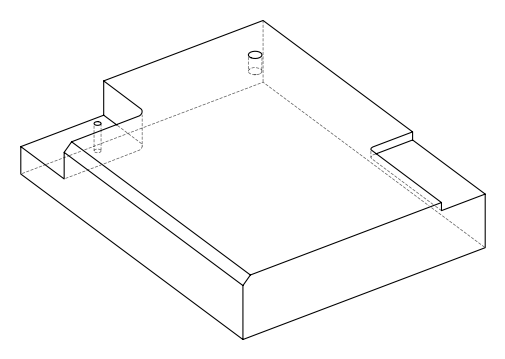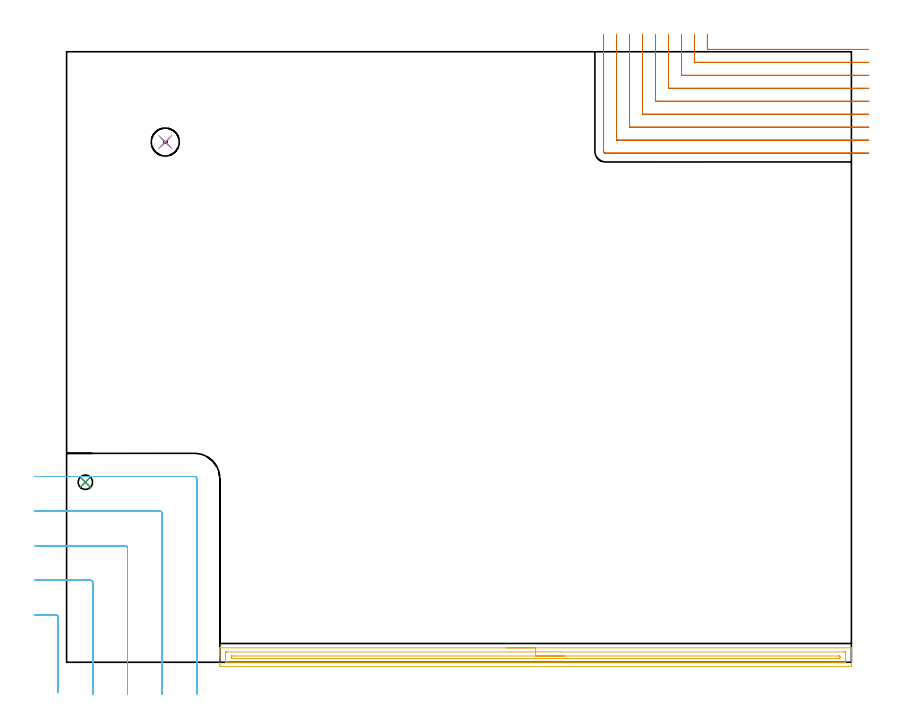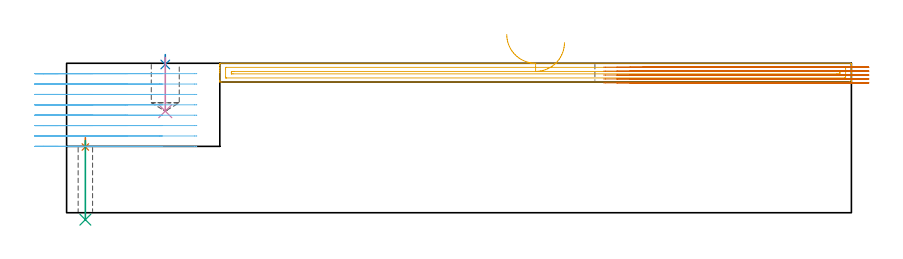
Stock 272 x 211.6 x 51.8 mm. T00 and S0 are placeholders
(PLAN: 7 operations, 5 tool changes, 23 min)
(1 SPOT_DRILL | STEP1HOLE | NXT0321_9005460120000 | 0.03 min | 3121 mm3)
(2 SPOT_DRILL_1 | STEP1POCKET | NXT0321_9005460120000 | 0.03 min | 1 mm3)
(3 DRILL_THROUGH_HOLE_INTO_CENTER | STEP1HOLE | NXT0301_021 | 0.12 min | 454 mm3)
(4 DRILL_BLIND_HOLE_INTO_CENTER | STEP1POCKET | UGT0301_492 | 0.08 min | 1080 mm3)
(5 AREA_MILL | FG_CHAMFER_SURFACE | UGT0205_001 | 5.42 min | 4745 mm3)
(6 MILL_CORNER_NOTCH_RECTANGULAR | CORNER_NOTCH_RECTANGULAR | UGT0201_008 | Follow Part, ap 4, ae 75% | 7.58 min | 107016 mm3)
(7 MILL_CORNER_NOTCH_RECTANGULAR_1 | CORNER_NOTCH_RECTANGULAR_1 | UGT0201_124 | Follow Part, ap 1.5, ae 75% | 9.74 min | 23076 mm3)
(TOOL NXT0321_9005460120000 | NC Spot Drill, 142deg, 12mm, Carbide, Uncoated | D12 PA142 FL30 Z2)
(TOOL NXT0301_021 | Carbide Drill 5mm [860.1-0500-015A1-MM 2214] | D5 PA140 FL28 Z2)
(TOOL UGT0301_492 | Carbide Drill 9.7 mm | D9.7 PA118 FL87 Z2)
(TOOL UGT0205_001 | Chamfer Mill 20 x 3 x 45 deg. | D20 FL50 Z2)
(TOOL UGT0201_008 | End Mill 16 mm | D16 FL32 Z4)
(TOOL UGT0201_124 | Carbide End Mill 6.0 | D6 FL15 Z4)
(OP 1 SPOT_DRILL)
G17 G21 G94 G90
T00 M6
G54
G17 G0 G90 X6.5 Y62.4 S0 M3
G43 Z61.8 H0
G94 G81 G98 Z22.785 F250. R26.
G80
M5
M2
(OP 2 SPOT_DRILL_1)
G17 G21 G94 G90
T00 M6
G54
G17 G0 G90 X34.2 Y180.3 S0 M3
G43 Z61.8 H0
G94 G81 G98 Z51.383 F250. R54.8
G80
M5
M2
(OP 3 DRILL_THROUGH_HOLE_INTO_CENTER)
G17 G21 G94 G90
T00 M6
G54
G17 G0 G90 X6.5 Y62.4 S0 M3
G43 Z61.8 H1
G94 G73 G98 Z-2.41 F250. Q4.235 R25.
G80
M5
M2
(OP 4 DRILL_BLIND_HOLE_INTO_CENTER)
G17 G21 G94 G90
T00 M6
G54
G17 G0 G90 X34.2 Y180.3 S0 M3
G43 Z61.8 H0
G94 G81 G98 Z35.2 F250. R53.8
G80
M5
M2
(OP 5 AREA_MILL)
G17 G21 G94 G90
T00 M6
G54
G17 G0 G90 X152.55 Y5. S1061 M3
G43 Z61.8 H0
G94 G1 X152.588 Z60.928 F250.
X152.702 Z60.063
X152.891 Z59.212
X153.153 Z58.38
X153.487 Z57.574
X153.89 Z56.8
X154.358 Z56.064
X154.89 Z55.372
X155.479 Z54.729
X156.122 Z54.139
X156.814 Z53.608
X157.55 Z53.14
X158.324 Z52.737
X159.13 Z52.403
X159.962 Z52.141
X160.814 Z51.952
X161.678 Z51.838
X162.55 Z51.8
X271.844
X271.99 Y4.997 Z51.788
X271.993 Y4.955 Z51.747
X272. Y4.596 Z51.395
Y4.153 Z50.952
Y3.531 Z50.326
Y2.33 Z49.126
Y1.753 Z48.547
Y-0.632 Z46.164
X271.998 Y-0.922 Z45.875
X271.993 Y-1.491 Z45.305
X271.971 Y-1.493 Z45.304
X271.398 Y-1.5 Z45.3
X53.702
X53.129 Y-1.493 Z45.304
X53.107 Y-1.491 Z45.305
X53.1 Y-0.922 Z45.875
Y1.75 Z48.544
Y2.33 Z49.126
Y2.64 Z49.437
Y3.22 Z50.016
Y3.531 Z50.326
Y4.153 Z50.952
Y4.596 Z51.395
X53.107 Y4.955 Z51.747
X53.11 Y4.997 Z51.788
X53.256 Y5. Z51.8
X162.55
Y3.586 Z50.386
X269.668 Y3.585 Z50.385
X269.778 Y3.584 Z50.384
X269.988 Y3.579 Z50.379
X269.991 Y3.531 Z50.331
X269.999 Y3.146 Z49.946
Y0.474 Z47.274
X269.993 Y-0.031 Z46.769
X269.99 Y-0.073 Z46.727
X269.833 Y-0.081 Z46.719
X269.723 Y-0.085 Z46.715
X269.668 Y-0.086 Z46.714
X55.431
X55.322 Y-0.084 Z46.716
X55.112 Y-0.079 Z46.721
X55.109 Y-0.031 Z46.769
X55.101 Y0.354 Z47.154
Y3.025 Z49.825
X55.107 Y3.531 Z50.331
X55.11 Y3.572 Z50.372
X55.267 Y3.581 Z50.381
X55.377 Y3.585 Z50.385
X55.432 Y3.586 Z50.386
X162.55
Y2.171 Z48.971
X267.407
X267.829 Y2.169 Z48.969
X267.969 Y2.167 Z48.967
X267.985 Y2.165 Z48.965
X267.991 Y2.124 Z48.924
X267.997 Y2.034 Z48.834
X267.999 Y1.92 Z48.72
X268. Y1.75 Z48.55
X267.998 Y1.581 Z48.381
X267.99 Y1.41 Z48.21
X267.979 Y1.335 Z48.135
X267.934 Y1.333 Z48.133
X267.829 Y1.33 Z48.13
X267.359 Y1.329 Z48.129
X266.937 Y1.328 Z48.128
X57.693 Y1.329 Z48.129
X57.271 Y1.33 Z48.13
X57.131 Y1.333 Z48.133
X57.115 Y1.335 Z48.135
X57.109 Y1.376 Z48.176
X57.103 Y1.466 Z48.266
X57.101 Y1.58 Z48.38
X57.1 Y1.75 Z48.55
X57.102 Y1.918 Z48.718
X57.11 Y2.09 Z48.89
X57.121 Y2.165 Z48.965
X57.166 Y2.167 Z48.967
X57.271 Y2.169 Z48.969
X57.741 Y2.171 Z48.971
X58.163
X162.55
X163.422 Z49.01
X164.286 Z49.123
X165.138 Z49.312
X165.97 Z49.575
X166.776 Z49.908
X167.55 Z50.311
X168.286 Z50.78
X168.978 Z51.311
X169.621 Z51.9
X170.21 Z52.544
X170.742 Z53.236
X171.21 Z53.971
X171.613 Z54.745
X171.947 Z55.551
X172.209 Z56.383
X172.398 Z57.235
X172.512 Z58.1
X172.55 Z58.971
G0 Z61.8
M5
M2
(OP 6 MILL_CORNER_NOTCH_RECTANGULAR)
G17 G21 G94 G90
T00 M6
G54
G17 G0 G90 X-2.9 Y-10.456 S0 M3
G43 Z61.8 H0
Z48.2
G94 G1 Y-7.456 F250.
Y15.604 F500.
G3 X-3.696 Y16.4 R0.8
G1 X-8.
X-11. F250.
G0 Z61.8
X9.1 Y-11.
Z48.2
G1 Y-8.
Y27.604 F500.
G3 X8.304 Y28.4 R0.8
G1 X-8.
X-11. F250.
G0 Z61.8
X21.1 Y-11.
Z48.2
G1 Y-8.
Y39.604 F500.
G3 X20.304 Y40.4 R0.8
G1 X-8.
X-11. F250.
G0 Z61.8
X33.1 Y-11.
Z48.2
G1 Y-8.
Y51.604 F500.
G3 X32.304 Y52.4 R0.8
G1 X-8.
X-11. F250.
G0 Z61.8
X45.1 Y-11.
Z48.2
G1 Y-8.
Y63.6 F500.
G3 X44.3 Y64.4 R0.8
G1 X-8.
X-11. F250.
G0 Z61.8
X-2.9 Y-10.456
Z44.6
G1 Y-7.456
Y15.604 F500.
G3 X-3.696 Y16.4 R0.8
G1 X-8.
X-11. F250.
G0 Z61.8
X9.1 Y-11.
Z44.6
G1 Y-8.
Y27.604 F500.
G3 X8.304 Y28.4 R0.8
G1 X-8.
X-11. F250.
G0 Z61.8
X21.1 Y-11.
Z44.6
G1 Y-8.
Y39.604 F500.
G3 X20.304 Y40.4 R0.8
G1 X-8.
X-11. F250.
G0 Z61.8
X33.1 Y-11.
Z44.6
G1 Y-8.
Y51.603 F500.
G3 X32.303 Y52.4 R0.8
G1 X-8.
X-11. F250.
G0 Z61.8
X45.1 Y-11.
Z44.6
G1 Y-8.
Y63.6 F500.
G3 X44.3 Y64.4 R0.8
G1 X-8.
X-11. F250.
G0 Z61.8
X-2.9 Y-10.456
Z41.
G1 Y-7.456
Y15.604 F500.
G3 X-3.696 Y16.4 R0.8
G1 X-8.
X-11. F250.
G0 Z61.8
X9.1 Y-11.
Z41.
G1 Y-8.
Y27.604 F500.
G3 X8.304 Y28.4 R0.8
G1 X-8.
X-11. F250.
G0 Z61.8
X21.1 Y-11.
Z41.
G1 Y-8.
Y39.604 F500.
G3 X20.304 Y40.4 R0.8
G1 X-8.
X-11. F250.
G0 Z61.8
X33.1 Y-11.
Z41.
G1 Y-8.
Y51.603 F500.
G3 X32.303 Y52.4 R0.8
G1 X-8.
X-11. F250.
G0 Z61.8
X45.1 Y-11.
Z41.
G1 Y-8.
Y63.6 F500.
G3 X44.3 Y64.4 R0.8
G1 X-8.
X-11. F250.
G0 Z61.8
X-2.9 Y-10.456
Z37.4
G1 Y-7.456
Y15.604 F500.
G3 X-3.696 Y16.4 R0.8
G1 X-8.
X-11. F250.
G0 Z61.8
X9.1 Y-11.
Z37.4
G1 Y-8.
Y27.604 F500.
G3 X8.304 Y28.4 R0.8
G1 X-8.
X-11. F250.
G0 Z61.8
X21.1 Y-11.
Z37.4
G1 Y-8.
Y39.604 F500.
G3 X20.304 Y40.4 R0.8
G1 X-8.
X-11. F250.
G0 Z61.8
X33.1 Y-11.
Z37.4
G1 Y-8.
Y51.603 F500.
G3 X32.303 Y52.4 R0.8
G1 X-8.
X-11. F250.
G0 Z61.8
X45.1 Y-11.
Z37.4
G1 Y-8.
Y63.6 F500.
G3 X44.3 Y64.4 R0.8
G1 X-8.
X-11. F250.
G0 Z61.8
X-2.9 Y-10.456
Z33.8
G1 Y-7.456
Y15.604 F500.
G3 X-3.696 Y16.4 R0.8
G1 X-8.
X-11. F250.
G0 Z61.8
X9.1 Y-11.
Z33.8
G1 Y-8.
Y27.604 F500.
G3 X8.304 Y28.4 R0.8
G1 X-8.
X-11. F250.
G0 Z61.8
X21.1 Y-11.
Z33.8
G1 Y-8.
Y39.604 F500.
G3 X20.304 Y40.4 R0.8
G1 X-8.
X-11. F250.
G0 Z61.8
X33.1 Y-11.
Z33.8
G1 Y-8.
Y51.603 F500.
G3 X32.303 Y52.4 R0.8
G1 X-8.
X-11. F250.
G0 Z61.8
X45.1 Y-11.
Z33.8
G1 Y-8.
Y63.6 F500.
G3 X44.3 Y64.4 R0.8
G1 X-8.
X-11. F250.
G0 Z61.8
X-2.9 Y-10.456
Z30.2
G1 Y-7.456
Y15.604 F500.
G3 X-3.696 Y16.4 R0.8
G1 X-8.
X-11. F250.
G0 Z61.8
X9.1 Y-11.
Z30.2
G1 Y-8.
Y27.604 F500.
G3 X8.304 Y28.4 R0.8
G1 X-8.
X-11. F250.
G0 Z61.8
X21.1 Y-11.
Z30.2
G1 Y-8.
Y39.604 F500.
G3 X20.304 Y40.4 R0.8
G1 X-8.
X-11. F250.
G0 Z61.8
X33.1 Y-11.
Z30.2
G1 Y-8.
Y51.603 F500.
G3 X32.303 Y52.4 R0.8
G1 X-8.
X-11. F250.
G0 Z61.8
X45.1 Y-11.
Z30.2
G1 Y-8.
Y63.6 F500.
G3 X44.3 Y64.4 R0.8
G1 X-8.
X-11. F250.
G0 Z61.8
X-2.9 Y-10.456
Z26.6
G1 Y-7.456
Y15.604 F500.
G3 X-3.696 Y16.4 R0.8
G1 X-8.
X-11. F250.
G0 Z61.8
X9.1 Y-11.
Z26.6
G1 Y-8.
Y27.604 F500.
G3 X8.304 Y28.4 R0.8
G1 X-8.
X-11. F250.
G0 Z61.8
X21.1 Y-11.
Z26.6
G1 Y-8.
Y39.604 F500.
G3 X20.304 Y40.4 R0.8
G1 X-8.
X-11. F250.
G0 Z61.8
X33.1 Y-11.
Z26.6
G1 Y-8.
Y51.603 F500.
G3 X32.303 Y52.4 R0.8
G1 X-8.
X-11. F250.
G0 Z61.8
X45.1 Y-11.
Z26.6
G1 Y-8.
Y63.6 F500.
G3 X44.3 Y64.4 R0.8
G1 X-8.
X-11. F250.
G0 Z61.8
X-2.9 Y-10.456
Z23.
G1 Y-7.456
Y15.604 F500.
G3 X-3.696 Y16.4 R0.8
G1 X-8.
X-11. F250.
G0 Z61.8
X9.1 Y-11.
Z23.
G1 Y-8.
Y27.604 F500.
G3 X8.304 Y28.4 R0.8
G1 X-8.
X-11. F250.
G0 Z61.8
X21.1 Y-11.
Z23.
G1 Y-8.
Y39.604 F500.
G3 X20.304 Y40.4 R0.8
G1 X-8.
X-11. F250.
G0 Z61.8
X33.1 Y-11.
Z23.
G1 Y-8.
Y51.603 F500.
G3 X32.303 Y52.4 R0.8
G1 X-8.
X-11. F250.
G0 Z61.8
X45.1 Y-11.
Z23.
G1 Y-8.
Y63.6 F500.
G3 X44.3 Y64.4 R0.8
G1 X-8.
X-11. F250.
G0 Z61.8
M5
M2
(OP 7 MILL_CORNER_NOTCH_RECTANGULAR_1)
G17 G21 G94 G90
T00 M6
G54
G17 G0 G90 X222.1 Y217.6 S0 M3
G43 Z61.8 H0
Z50.44
G94 G1 Y214.6 F250.
Y212.697 F500.
G3 X222.397 Y212.4 R0.3
G1 X274.891
X277.891 F250.
G0 Z61.8
X217.6 Y217.6
Z50.44
G1 Y214.6
Y208.197 F500.
G3 X217.897 Y207.9 R0.3
G1 X275.
X278. F250.
G0 Z61.8
X213.1 Y217.6
Z50.44
G1 Y214.6
Y203.697 F500.
G3 X213.397 Y203.4 R0.3
G1 X275.
X278. F250.
G0 Z61.8
X208.6 Y217.6
Z50.44
G1 Y214.6
Y199.197 F500.
G3 X208.897 Y198.9 R0.3
G1 X275.
X278. F250.
G0 Z61.8
X204.1 Y217.6
Z50.44
G1 Y214.6
Y194.697 F500.
G3 X204.397 Y194.4 R0.3
G1 X275.
X278. F250.
G0 Z61.8
X199.6 Y217.6
Z50.44
G1 Y214.6
Y190.198 F500.
G3 X199.898 Y189.9 R0.3
G1 X275.
X278. F250.
G0 Z61.8
X195.1 Y217.6
Z50.44
G1 Y214.6
Y185.698 F500.
G3 X195.398 Y185.4 R0.3
G1 X275.
X278. F250.
G0 Z61.8
X190.6 Y217.6
Z50.44
G1 Y214.6
Y181.198 F500.
G3 X190.898 Y180.9 R0.3
G1 X275.
X278. F250.
G0 Z61.8
X186.1 Y217.6
Z50.44
G1 Y214.6
Y177.1 F500.
G3 X186.8 Y176.4 R0.7
G1 X275.
X278. F250.
G0 Z61.8
X222.1 Y217.6
Z49.08
G1 Y214.6
Y212.697 F500.
G3 X222.397 Y212.4 R0.3
G1 X274.891
X277.891 F250.
G0 Z61.8
X217.6 Y217.6
Z49.08
G1 Y214.6
Y208.197 F500.
G3 X217.897 Y207.9 R0.3
G1 X275.
X278. F250.
G0 Z61.8
X213.1 Y217.6
Z49.08
G1 Y214.6
Y203.697 F500.
G3 X213.397 Y203.4 R0.3
G1 X275.
X278. F250.
G0 Z61.8
X208.6 Y217.6
Z49.08
G1 Y214.6
Y199.197 F500.
G3 X208.897 Y198.9 R0.3
G1 X275.
X278. F250.
G0 Z61.8
X204.1 Y217.6
Z49.08
G1 Y214.6
Y194.697 F500.
G3 X204.397 Y194.4 R0.3
G1 X275.
X278. F250.
G0 Z61.8
X199.6 Y217.6
Z49.08
G1 Y214.6
Y190.198 F500.
G3 X199.898 Y189.9 R0.3
G1 X275.
X278. F250.
G0 Z61.8
X195.1 Y217.6
Z49.08
G1 Y214.6
Y185.698 F500.
G3 X195.398 Y185.4 R0.3
G1 X275.
X278. F250.
G0 Z61.8
X190.6 Y217.6
Z49.08
G1 Y214.6
Y181.198 F500.
G3 X190.898 Y180.9 R0.3
G1 X275.
X278. F250.
G0 Z61.8
X186.1 Y217.6
Z49.08
G1 Y214.6
Y177.1 F500.
G3 X186.8 Y176.4 R0.7
G1 X275.
X278. F250.
G0 Z61.8
X222.1 Y217.6
Z47.72
G1 Y214.6
Y212.697 F500.
G3 X222.397 Y212.4 R0.3
G1 X274.891
X277.891 F250.
G0 Z61.8
X217.6 Y217.6
Z47.72
G1 Y214.6
Y208.197 F500.
G3 X217.897 Y207.9 R0.3
G1 X275.
X278. F250.
G0 Z61.8
X213.1 Y217.6
Z47.72
G1 Y214.6
Y203.697 F500.
G3 X213.397 Y203.4 R0.3
G1 X275.
X278. F250.
G0 Z61.8
X208.6 Y217.6
Z47.72
G1 Y214.6
Y199.197 F500.
G3 X208.897 Y198.9 R0.3
G1 X275.
X278. F250.
G0 Z61.8
X204.1 Y217.6
Z47.72
G1 Y214.6
Y194.697 F500.
G3 X204.397 Y194.4 R0.3
G1 X275.
X278. F250.
G0 Z61.8
X199.6 Y217.6
Z47.72
G1 Y214.6
Y190.198 F500.
G3 X199.898 Y189.9 R0.3
G1 X275.
X278. F250.
G0 Z61.8
X195.1 Y217.6
Z47.72
G1 Y214.6
Y185.698 F500.
G3 X195.398 Y185.4 R0.3
G1 X275.
X278. F250.
G0 Z61.8
X190.6 Y217.6
Z47.72
G1 Y214.6
Y181.198 F500.
G3 X190.898 Y180.9 R0.3
G1 X275.
X278. F250.
G0 Z61.8
X186.1 Y217.6
Z47.72
G1 Y214.6
Y177.1 F500.
G3 X186.8 Y176.4 R0.7
G1 X275.
X278. F250.
G0 Z61.8
X222.1 Y217.6
Z46.36
G1 Y214.6
Y212.697 F500.
G3 X222.397 Y212.4 R0.3
G1 X274.891
X277.891 F250.
G0 Z61.8
X217.6 Y217.6
Z46.36
G1 Y214.6
Y208.197 F500.
G3 X217.897 Y207.9 R0.3
G1 X275.
X278. F250.
G0 Z61.8
X213.1 Y217.6
Z46.36
G1 Y214.6
Y203.697 F500.
G3 X213.397 Y203.4 R0.3
G1 X275.
X278. F250.
G0 Z61.8
X208.6 Y217.6
Z46.36
G1 Y214.6
Y199.197 F500.
G3 X208.897 Y198.9 R0.3
G1 X275.
X278. F250.
G0 Z61.8
X204.1 Y217.6
Z46.36
G1 Y214.6
Y194.697 F500.
G3 X204.397 Y194.4 R0.3
G1 X275.
X278. F250.
G0 Z61.8
X199.6 Y217.6
Z46.36
G1 Y214.6
Y190.198 F500.
G3 X199.898 Y189.9 R0.3
G1 X275.
X278. F250.
G0 Z61.8
X195.1 Y217.6
Z46.36
G1 Y214.6
Y185.698 F500.
G3 X195.398 Y185.4 R0.3
G1 X275.
X278. F250.
G0 Z61.8
X190.6 Y217.6
Z46.36
G1 Y214.6
Y181.198 F500.
G3 X190.898 Y180.9 R0.3
G1 X275.
X278. F250.
G0 Z61.8
X186.1 Y217.6
Z46.36
G1 Y214.6
Y177.1 F500.
G3 X186.8 Y176.4 R0.7
G1 X275.
X278. F250.
G0 Z61.8
X222.1 Y217.6
Z45.
G1 Y214.6
Y212.697 F500.
G3 X222.397 Y212.4 R0.3
G1 X274.891
X277.891 F250.
G0 Z61.8
X217.6 Y217.6
Z45.
G1 Y214.6
Y208.197 F500.
G3 X217.897 Y207.9 R0.3
G1 X275.
X278. F250.
G0 Z61.8
X213.1 Y217.6
Z45.
G1 Y214.6
Y203.697 F500.
G3 X213.397 Y203.4 R0.3
G1 X275.
X278. F250.
G0 Z61.8
X208.6 Y217.6
Z45.
G1 Y214.6
Y199.197 F500.
G3 X208.897 Y198.9 R0.3
G1 X275.
X278. F250.
G0 Z61.8
X204.1 Y217.6
Z45.
G1 Y214.6
Y194.697 F500.
G3 X204.397 Y194.4 R0.3
G1 X275.
X278. F250.
G0 Z61.8
X199.6 Y217.6
Z45.
G1 Y214.6
Y190.198 F500.
G3 X199.898 Y189.9 R0.3
G1 X275.
X278. F250.
G0 Z61.8
X195.1 Y217.6
Z45.
G1 Y214.6
Y185.698 F500.
G3 X195.398 Y185.4 R0.3
G1 X275.
X278. F250.
G0 Z61.8
X190.6 Y217.6
Z45.
G1 Y214.6
Y181.198 F500.
G3 X190.898 Y180.9 R0.3
G1 X275.
X278. F250.
G0 Z61.8
X186.1 Y217.6
Z45.
G1 Y214.6
Y177.1 F500.
G3 X186.8 Y176.4 R0.7
G1 X275.
X278. F250.
G0 Z61.8
M5
M2
